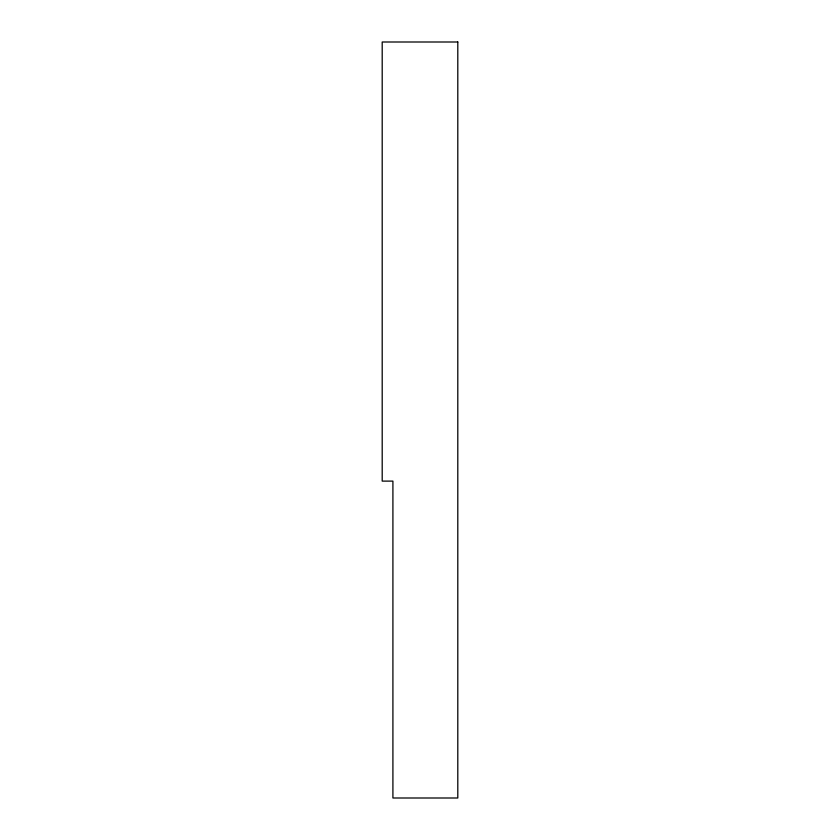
<?xml version="1.0" encoding="UTF-8"?>
<svg xmlns="http://www.w3.org/2000/svg" width="840" height="840" viewBox="0 0 840 840"><rect width="100%" height="100%" fill="white"/><g stroke="black" fill="none" stroke-linecap="round" stroke-linejoin="round"><path stroke-width="1.26" d="M457.8 42L382.2 42L382.2 481.11L392.91 481.11L392.91 798L457.8 798L457.8 42"/></g></svg>
